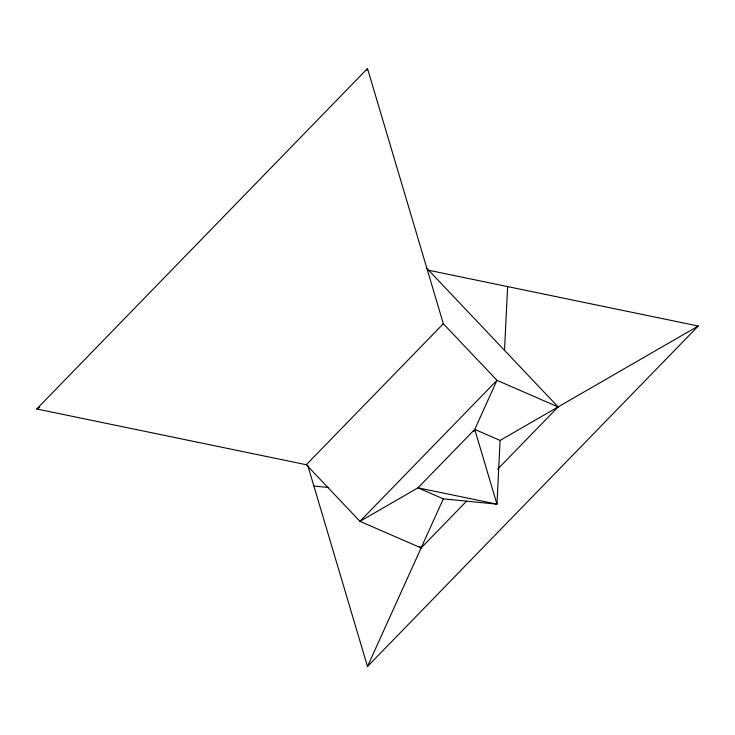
<?xml version="1.0" encoding="UTF-8"?>
<svg xmlns="http://www.w3.org/2000/svg" width="735" height="735" viewBox="0 0 735 735"><rect width="100%" height="100%" fill="white"/><g stroke="black" fill="none" stroke-linecap="round" stroke-linejoin="round"><path stroke-width="1.1" d="M428.67 270.269L698.25 326.028L500.085 440.44L496.961 504.164L443.334 498.854L418.004 487.829L359.957 521.336L306.33 464.731L36.75 408.972L367.5 68.53L443.334 323.712L496.961 380.326L558.122 406.933L497.586 469.242M504.504 350.319L507.628 286.595M366.563 70.606L367.5 68.53M307.671 465.145L367.5 666.47L443.334 498.854M473.827 431.463L496.961 380.326L359.957 521.336L421.127 547.942L466.523 501.215M306.33 464.731L443.334 323.712M474.746 429.415L418.004 487.829L496.961 504.164L474.746 429.415L500.085 440.44M367.5 666.47L698.25 326.028M36.75 408.972L39.736 407.254M313.873 486.028L328.71 487.498M426.3 267.77L558.122 406.933M419.547 546.28L421.127 547.942"/></g></svg>
